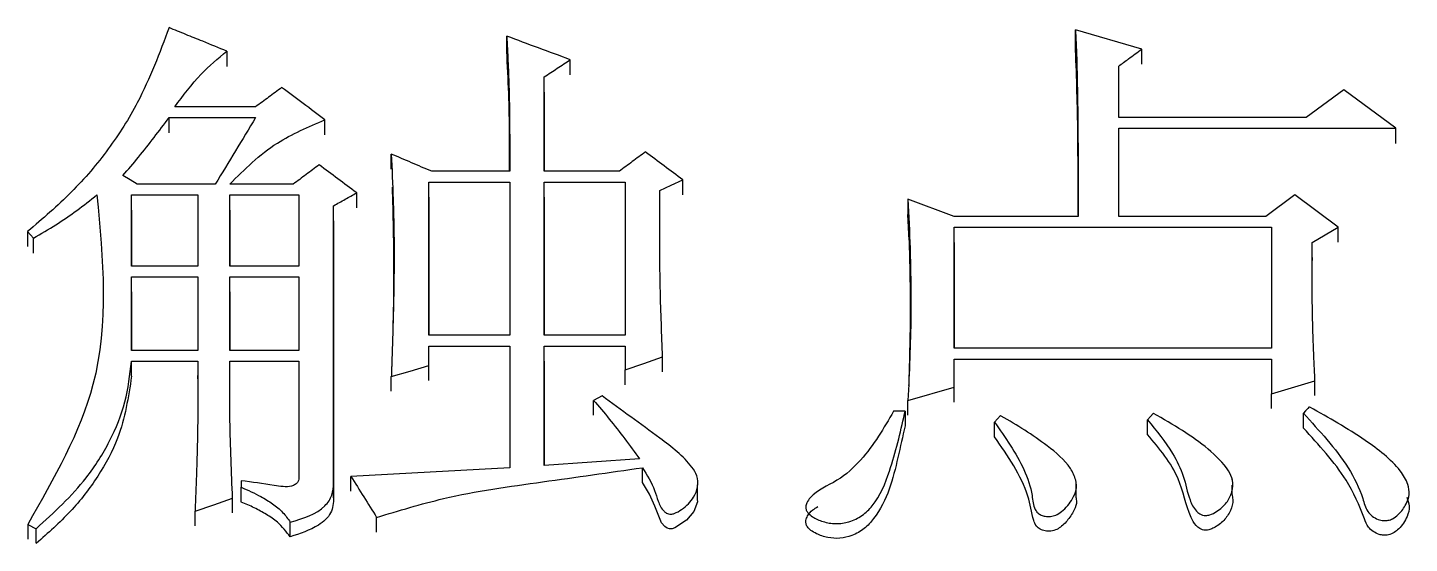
# Model space of a CAD drawing. Header units: millimetres. Extents: x 2687 to 4367, y 1046 to 2234.
# Drawn here: x 3061.13 to 3066.31, y 2017.85 to 2019.78 of the extents above; entities that cross this region are included whole.
import ezdxf

# ---------------------------------------------------------------- set-up
doc = ezdxf.new("R2010")
doc.units = ezdxf.units.MM

msp = doc.modelspace()

# ---------------------------------------------------------------- linework, layer by layer
at = {"color": 7, "linetype": 'Continuous', "lineweight": 25}
for p, q in [((3065.3035, 2019.6999), (3065.0548, 2019.7721)), ((3065.0548, 2019.7147), (3065.0548, 2019.7721)), ((3062.9237, 2019.6907), (3062.9237, 2019.748)), ((3061.8745, 2019.6919), (3061.8745, 2019.6348)), ((3063.1617, 2019.6028), (3063.1617, 2019.6598)), ((3065.3035, 2019.6428), (3065.3035, 2019.6999)), ((3065.217, 2019.4428), (3065.217, 2019.6357)), ((3065.217, 2019.5787), (3065.217, 2019.6357)), ((3063.0644, 2019.2415), (3063.0644, 2019.5956)), ((3063.0644, 2019.5386), (3063.0644, 2019.5956)), ((3063.0644, 2019.5384), (3063.0644, 2019.2415)), ((3066.0608, 2019.5474), (3065.9201, 2019.4428)), ((3066.2555, 2019.4026), (3066.0608, 2019.5474)), ((3061.9826, 2019.483), (3061.6798, 2019.483)), ((3061.6581, 2019.4428), (3061.9826, 2019.4428)), ((3061.6581, 2019.3861), (3061.6581, 2019.4428)), ((3062.2422, 2019.3781), (3062.2422, 2019.4348)), ((3065.9201, 2019.4428), (3065.217, 2019.4428)), ((3065.217, 2019.4026), (3066.2555, 2019.4026)), ((3065.217, 2019.072), (3065.217, 2019.4026)), ((3065.217, 2019.3459), (3065.217, 2019.4026)), ((3066.2555, 2019.3459), (3066.2555, 2019.4026)), ((3062.4911, 2019.2494), (3062.4911, 2019.306)), ((3062.9346, 2019.2415), (3062.6425, 2019.2415)), ((3063.3456, 2019.2415), (3063.0644, 2019.2415)), ((3061.8312, 2019.1931), (3061.5391, 2019.1931)), ((3062.1233, 2019.1931), (3061.8853, 2019.1931)), ((3062.6317, 2019.2011), (3062.9346, 2019.2011)), ((3062.6317, 2018.6266), (3062.6317, 2019.2011)), ((3062.6317, 2019.1447), (3062.6317, 2019.2011)), ((3062.9346, 2019.2011), (3062.9346, 2018.6266)), ((3063.0644, 2019.2011), (3063.3673, 2019.2011)), ((3063.0644, 2018.6266), (3063.0644, 2019.2011)), ((3063.0644, 2019.1447), (3063.0644, 2019.2011)), ((3063.3673, 2019.2011), (3063.3673, 2018.6266)), ((3063.5836, 2019.1527), (3063.5836, 2019.2092)), ((3061.5175, 2019.1527), (3061.7663, 2019.1527)), ((3061.5175, 2018.886), (3061.5175, 2019.1527)), ((3061.5175, 2019.0963), (3061.5175, 2019.1527)), ((3061.7663, 2019.1527), (3061.7663, 2018.886)), ((3061.8853, 2019.1527), (3062.1449, 2019.1527)), ((3061.8853, 2018.886), (3061.8853, 2019.1527)), ((3061.8853, 2019.0963), (3061.8853, 2019.1527)), ((3062.1449, 2019.1527), (3062.1449, 2018.886)), ((3062.3612, 2019.1044), (3062.3612, 2019.1608)), ((3062.6317, 2019.1445), (3062.6317, 2018.6266)), ((3063.0644, 2019.1445), (3063.0644, 2018.6266)), ((3065.8769, 2019.1527), (3065.7687, 2019.072)), ((3066.0391, 2019.0316), (3065.8769, 2019.1527)), ((3061.5175, 2019.0961), (3061.5175, 2018.886)), ((3061.8853, 2019.0961), (3061.8853, 2018.886)), ((3062.2747, 2018.0731), (3062.2747, 2019.1124)), ((3062.2747, 2019.056), (3062.2747, 2019.1124)), ((3064.6004, 2019.072), (3064.4274, 2019.1366)), ((3064.4274, 2019.1366), (3064.4274, 2019.08)), ((3062.2747, 2019.0558), (3062.2747, 2018.0179)), ((3064.4313, 2018.9836), (3064.4274, 2019.08)), ((3065.0656, 2019.072), (3064.6004, 2019.072)), ((3065.7687, 2019.072), (3065.217, 2019.072)), ((3061.1281, 2019.0154), (3061.1497, 2018.9912)), ((3061.1497, 2018.935), (3061.1497, 2018.9912)), ((3064.6004, 2018.5779), (3064.6004, 2019.0316)), ((3064.6004, 2018.9753), (3064.6004, 2019.0316)), ((3065.7903, 2019.0316), (3065.7903, 2018.5779)), ((3065.9418, 2018.975), (3066.0391, 2019.0316)), ((3066.0391, 2018.9753), (3066.0391, 2019.0316)), ((3064.6004, 2018.9751), (3064.6004, 2018.5779)), ((3061.7663, 2018.886), (3061.5175, 2018.886)), ((3062.1449, 2018.886), (3061.8853, 2018.886)), ((3065.9418, 2018.9186), (3065.9418, 2018.907)), ((3061.5175, 2018.8455), (3061.7663, 2018.8455)), ((3061.5175, 2018.5698), (3061.5175, 2018.8455)), ((3061.5175, 2018.7895), (3061.5175, 2018.8455)), ((3061.7663, 2018.8455), (3061.7663, 2018.5698)), ((3061.8853, 2018.8455), (3062.1449, 2018.8455)), ((3061.8853, 2018.5698), (3061.8853, 2018.8455)), ((3061.8853, 2018.7895), (3061.8853, 2018.8455)), ((3062.1449, 2018.8455), (3062.1449, 2018.5698)), ((3061.5175, 2018.7893), (3061.5175, 2018.5698)), ((3061.8853, 2018.7893), (3061.8853, 2018.5698)), ((3062.9346, 2018.6266), (3062.6317, 2018.6266)), ((3063.3673, 2018.6266), (3063.0644, 2018.6266)), ((3061.7663, 2018.5698), (3061.5175, 2018.5698)), ((3062.1449, 2018.5698), (3061.8853, 2018.5698)), ((3062.6317, 2018.586), (3062.9346, 2018.586)), ((3062.6317, 2018.5129), (3062.6317, 2018.586)), ((3062.6317, 2018.5303), (3062.6317, 2018.586)), ((3062.9346, 2018.586), (3062.9346, 2018.1302)), ((3063.0644, 2018.586), (3063.3673, 2018.586)), ((3063.0644, 2018.1384), (3063.0644, 2018.586)), ((3063.0644, 2018.5303), (3063.0644, 2018.586)), ((3063.3673, 2018.586), (3063.3673, 2018.4967)), ((3061.5175, 2018.5292), (3061.7663, 2018.5292)), ((3061.5175, 2018.4735), (3061.5175, 2018.5292)), ((3061.8853, 2018.5292), (3062.1449, 2018.5292)), ((3062.1449, 2018.5292), (3062.1449, 2018.0976)), ((3063.0644, 2018.5302), (3063.0644, 2018.1384)), ((3063.5079, 2018.4898), (3063.5079, 2018.5454)), ((3064.6004, 2018.4316), (3064.6004, 2018.5373)), ((3064.6004, 2018.4817), (3064.6004, 2018.5373)), ((3065.7903, 2018.5373), (3065.7903, 2018.4072)), ((3062.4911, 2018.4167), (3062.4911, 2018.4723)), ((3062.6317, 2018.4573), (3062.6317, 2018.5129)), ((3063.3673, 2018.4411), (3063.3673, 2018.4967)), ((3064.4274, 2018.3828), (3064.6004, 2018.4316)), ((3064.6004, 2018.3761), (3064.6004, 2018.4316)), ((3065.7903, 2018.4072), (3065.9526, 2018.456)), ((3065.9526, 2018.4005), (3065.9526, 2018.456)), ((3063.2807, 2018.3991), (3063.2483, 2018.3828)), ((3063.2483, 2018.3274), (3063.2483, 2018.3828)), ((3064.4274, 2018.3274), (3064.4274, 2018.3828)), ((3065.7903, 2018.3517), (3065.7903, 2018.4072)), ((3064.4165, 2018.3421), (3064.3733, 2018.3421)), ((3064.4165, 2018.3421), (3064.4165, 2018.2867)), ((3065.3252, 2018.2541), (3065.3252, 2018.3096)), ((3065.9094, 2018.2785), (3065.9094, 2018.3341)), ((3064.7519, 2018.2459), (3064.7519, 2018.3014)), ((3063.4322, 2018.075), (3063.4322, 2018.1303)), ((3061.9286, 2018.0813), (3061.9286, 2018.0568)), ((3061.9286, 2018.0017), (3061.9286, 2018.0568)), ((3062.2747, 2018.0179), (3062.2747, 2018.0731)), ((3062.3396, 2018.0425), (3062.3396, 2018.0976)), ((3063.639, 2018.0107), (3063.639, 2018.0662)), ((3065.0573, 2018.0198), (3065.0573, 2018.0752)), ((3065.6423, 2018.0853), (3065.6423, 2018.0875)), ((3065.6423, 2018.0321), (3065.6423, 2018.0652)), ((3066.2976, 2018.0725), (3066.2976, 2018.0757)), ((3061.8961, 2017.9609), (3061.8961, 2018.0159)), ((3061.7555, 2017.912), (3061.7555, 2017.9669)), ((3061.1283, 2017.9178), (3061.1605, 2017.9015)), ((3061.1283, 2017.9178), (3061.1283, 2017.8629)), ((3061.1605, 2017.8467), (3061.1605, 2017.9015)), ((3062.1124, 2017.8711), (3062.1124, 2017.9261)), ((3062.4361, 2017.8888), (3062.4361, 2017.9438))]:
    msp.add_line(p, q, dxfattribs=at)
at = {"color": 7, "linetype": 'Continuous', "lineweight": 25, "flags": 128}
for points in [[(3061.5391, 2019.1931), (3061.5121, 2019.2092), (3061.485, 2019.2253)], [(3063.4971, 2019.1689), (3063.5403, 2019.189), (3063.5836, 2019.2092)], [(3061.1281, 2019.0154), (3061.1281, 2018.9945), (3061.1281, 2018.9768), (3061.1281, 2018.959)], [(3064.6004, 2019.0316), (3065.1954, 2019.0316), (3065.7903, 2019.0316)], [(3065.7903, 2018.5779), (3065.1954, 2018.5779), (3064.6004, 2018.5779)], [(3063.3673, 2018.4967), (3063.4376, 2018.5211), (3063.5079, 2018.5454)], [(3064.6004, 2018.5373), (3065.1954, 2018.5373), (3065.7903, 2018.5373)], [(3062.4911, 2018.4723), (3062.5614, 2018.4926), (3062.6317, 2018.5129)], [(3064.7735, 2018.3258), (3064.7627, 2018.3136), (3064.7519, 2018.3014)], [(3065.3468, 2018.334), (3065.336, 2018.3218), (3065.3252, 2018.3096)], [(3065.931, 2018.3584), (3065.9255, 2018.3522), (3065.9174, 2018.3431), (3065.9094, 2018.3341)], [(3063.4214, 2018.1629), (3063.2429, 2018.1506), (3063.0644, 2018.1384)], [(3062.9346, 2018.1302), (3062.6371, 2018.1139), (3062.3396, 2018.0976)], [(3063.6379, 2018.0106), (3063.638, 2018.0026), (3063.6252, 2017.9665), (3063.5971, 2017.9333), (3063.5541, 2017.9047), (3063.5431, 2017.9015), (3063.5338, 2017.9011), (3063.5249, 2017.9035), (3063.5157, 2017.9094), (3063.5037, 2017.9237), (3063.4789, 2017.9859), (3063.459, 2018.0313), (3063.4322, 2018.075), (3063.4322, 2018.075)], [(3061.7555, 2017.9669), (3061.8258, 2017.9914), (3061.8961, 2018.0159)]]:
    msp.add_lwpolyline(points, dxfattribs=at)
at = {"color": 7, "linetype": 'Continuous', "lineweight": 25}
for points, knots in [([(3061.6581, 2019.7801), (3061.6226, 2019.6851), (3061.5637, 2019.5278), (3061.4343, 2019.3224), (3061.2958, 2019.1599), (3061.1842, 2019.0638), (3061.1281, 2019.0154)], [0, 0, 0, 0, 0.335049, 0.554128, 0.775717, 1, 1, 1, 1]), ([(3061.8745, 2019.6919), (3061.8443, 2019.7042), (3061.7932, 2019.725), (3061.7211, 2019.7544), (3061.6791, 2019.7715), (3061.6581, 2019.7801)], [0, 0, 0, 0, 0.4179448, 0.7089724, 1, 1, 1, 1]), ([(3065.0548, 2019.7721), (3065.055, 2019.767), (3065.0556, 2019.7568), (3065.0563, 2019.7441), (3065.0569, 2019.7314), (3065.0574, 2019.7212), (3065.058, 2019.7085), (3065.0585, 2019.6983), (3065.0589, 2019.6882), (3065.0593, 2019.678), (3065.0596, 2019.6678), (3065.06, 2019.65), (3065.0612, 2019.5965), (3065.0628, 2019.5251), (3065.0639, 2019.4434), (3065.0642, 2019.3923), (3065.0645, 2019.3565), (3065.0646, 2019.3386), (3065.0647, 2019.3284), (3065.0648, 2019.3182), (3065.0648, 2019.3079), (3065.0649, 2019.2951), (3065.065, 2019.2849), (3065.065, 2019.2721), (3065.0651, 2019.2619), (3065.0651, 2019.2516), (3065.0651, 2019.2414), (3065.0652, 2019.2312), (3065.0652, 2019.2184), (3065.0653, 2019.2081), (3065.0653, 2019.1953), (3065.0653, 2019.1851), (3065.0654, 2019.1748), (3065.0654, 2019.1646), (3065.0654, 2019.1544), (3065.0654, 2019.1441), (3065.0654, 2019.1364), (3065.0655, 2019.13), (3065.0655, 2019.1236), (3065.0655, 2019.1185), (3065.0655, 2019.1121), (3065.0655, 2019.107), (3065.0655, 2019.1005), (3065.0655, 2019.0954), (3065.0655, 2019.0903), (3065.0656, 2019.0829), (3065.0656, 2019.0768), (3065.0656, 2019.072)], [0, 0, 0, 0, 0.021887, 0.043773, 0.054717, 0.076603, 0.087547, 0.109433, 0.120377, 0.13132, 0.153207, 0.16415, 0.207923, 0.383017, 0.470564, 0.558111, 0.601884, 0.623771, 0.634714, 0.645657, 0.667544, 0.678487, 0.700374, 0.711317, 0.733204, 0.744147, 0.755091, 0.776977, 0.787921, 0.809807, 0.820751, 0.842637, 0.853581, 0.864524, 0.886411, 0.897354, 0.908297, 0.919241, 0.924712, 0.935656, 0.941127, 0.952071, 0.957542, 0.968486, 0.973957, 0.979429, 1, 1, 1, 1]), ([(3063.1617, 2019.6598), (3063.1221, 2019.6745), (3063.0427, 2019.7039), (3062.9634, 2019.7333), (3062.9237, 2019.748)], [0, 0, 0, 0, 0.499999, 1, 1, 1, 1]), ([(3062.9237, 2019.748), (3062.9253, 2019.7163), (3062.9273, 2019.6766), (3062.9292, 2019.6328), (3062.9298, 2019.6189), (3062.9302, 2019.6089), (3062.9307, 2019.595), (3062.9313, 2019.5791), (3062.9318, 2019.5632), (3062.9322, 2019.5473), (3062.9326, 2019.5313), (3062.933, 2019.5154), (3062.9333, 2019.4995), (3062.9336, 2019.4835), (3062.9338, 2019.4676), (3062.934, 2019.4556), (3062.9341, 2019.4437), (3062.9342, 2019.4317), (3062.9343, 2019.4197), (3062.9344, 2019.4098), (3062.9345, 2019.4018), (3062.9345, 2019.3958), (3062.9345, 2019.3878), (3062.9346, 2019.3798), (3062.9346, 2019.3719), (3062.9346, 2019.3639), (3062.9346, 2019.3559), (3062.9346, 2019.3479), (3062.9347, 2019.3399), (3062.9347, 2019.3319), (3062.9347, 2019.324), (3062.9347, 2019.316), (3062.9347, 2019.308), (3062.9347, 2019.3), (3062.9346, 2019.292), (3062.9346, 2019.284), (3062.9346, 2019.276), (3062.9346, 2019.268), (3062.9346, 2019.2601), (3062.9346, 2019.2505), (3062.9346, 2019.245), (3062.9346, 2019.2415)], [0, 0, 0, 0, 0.188751, 0.235938, 0.259532, 0.271329, 0.294923, 0.342111, 0.365705, 0.389298, 0.436486, 0.46008, 0.483674, 0.530861, 0.554455, 0.578049, 0.601643, 0.625237, 0.648831, 0.672424, 0.684221, 0.696018, 0.707815, 0.731409, 0.743206, 0.755003, 0.778597, 0.790394, 0.80219, 0.825784, 0.837581, 0.849378, 0.872972, 0.884769, 0.896566, 0.92016, 0.931957, 0.943753, 0.967347, 0.979144, 1, 1, 1, 1]), ([(3065.0654, 2019.0776), (3065.0653, 2019.1389), (3065.0651, 2019.2096), (3065.0644, 2019.3181), (3065.0638, 2019.4695), (3065.0586, 2019.611), (3065.0548, 2019.7147)], [0, 0, 0, 0, 0.287541, 0.332064, 0.510157, 1, 1, 1, 1]), ([(3061.6798, 2019.483), (3061.7108, 2019.5252), (3061.7664, 2019.6008), (3061.8413, 2019.664), (3061.8745, 2019.6919)], [0, 0, 0, 0, 0.557716, 1, 1, 1, 1]), ([(3062.9345, 2019.2415), (3062.9345, 2019.2864), (3062.9347, 2019.384), (3062.9317, 2019.5337), (3062.9264, 2019.6383), (3062.9237, 2019.6907)], [0, 0, 0, 0, 0.2996179, 0.6497397, 1, 1, 1, 1]), ([(3063.0644, 2019.5956), (3063.0806, 2019.6063), (3063.113, 2019.6277), (3063.1455, 2019.6491), (3063.1617, 2019.6598)], [0, 0, 0, 0, 0.500001, 1, 1, 1, 1]), ([(3065.217, 2019.6357), (3065.2294, 2019.6449), (3065.25, 2019.6602), (3065.2788, 2019.6816), (3065.2953, 2019.6938), (3065.3035, 2019.6999)], [0, 0, 0, 0, 0.428366, 0.714182, 1, 1, 1, 1]), ([(3062.08, 2019.5554), (3062.0638, 2019.5433), (3062.0313, 2019.5192), (3061.9989, 2019.4951), (3061.9826, 2019.483)], [0, 0, 0, 0, 0.499999, 1, 1, 1, 1]), ([(3062.2422, 2019.4348), (3062.2152, 2019.4549), (3062.1611, 2019.4951), (3062.107, 2019.5353), (3062.08, 2019.5554)], [0, 0, 0, 0, 0.499999, 1, 1, 1, 1]), ([(3061.485, 2019.2253), (3061.5048, 2019.2484), (3061.545, 2019.2954), (3061.6023, 2019.3682), (3061.6395, 2019.4179), (3061.6581, 2019.4428)], [0, 0, 0, 0, 0.325438, 0.662606, 1, 1, 1, 1]), ([(3061.9826, 2019.4428), (3061.9574, 2019.4012), (3061.9069, 2019.3181), (3061.8564, 2019.2347), (3061.8312, 2019.1931)], [0, 0, 0, 0, 0.5, 1, 1, 1, 1]), ([(3061.8853, 2019.1931), (3061.9408, 2019.2487), (3062.0408, 2019.3488), (3062.1802, 2019.4083), (3062.2422, 2019.4348)], [0, 0, 0, 0, 0.5548825, 1, 1, 1, 1]), ([(3062.4911, 2019.306), (3062.4935, 2019.2494), (3062.4961, 2019.1894), (3062.4982, 2019.1274), (3062.4984, 2019.1204), (3062.4985, 2019.1151), (3062.4988, 2019.108), (3062.499, 2019.1009), (3062.4992, 2019.0938), (3062.4993, 2019.0885), (3062.4995, 2019.0814), (3062.4997, 2019.0743), (3062.4998, 2019.0673), (3062.4999, 2019.0619), (3062.5001, 2019.0566), (3062.5002, 2019.0495), (3062.5003, 2019.0425), (3062.5005, 2019.0354), (3062.5006, 2019.0301), (3062.5007, 2019.023), (3062.5008, 2019.0159), (3062.5009, 2019.0088), (3062.501, 2019.0035), (3062.5011, 2018.9928), (3062.5015, 2018.9556), (3062.5015, 2018.9184), (3062.5013, 2018.8864), (3062.5013, 2018.8811), (3062.5013, 2018.874), (3062.5012, 2018.8669), (3062.5011, 2018.8598), (3062.5011, 2018.8545), (3062.501, 2018.8474), (3062.5009, 2018.8403), (3062.5009, 2018.8332), (3062.5008, 2018.8278), (3062.5007, 2018.8225), (3062.5006, 2018.8154), (3062.5005, 2018.8083), (3062.5004, 2018.8012), (3062.5003, 2018.7959), (3062.5002, 2018.7888), (3062.5, 2018.7817), (3062.4999, 2018.7746), (3062.4998, 2018.7692), (3062.4997, 2018.7639), (3062.4995, 2018.7568), (3062.4994, 2018.7497), (3062.4992, 2018.7426), (3062.4991, 2018.7372), (3062.4989, 2018.7301), (3062.4988, 2018.723), (3062.4986, 2018.7159), (3062.4985, 2018.7106), (3062.4983, 2018.7035), (3062.4981, 2018.6964), (3062.4979, 2018.6892), (3062.4978, 2018.6839), (3062.4976, 2018.6786), (3062.4974, 2018.6715), (3062.4972, 2018.6643), (3062.497, 2018.6572), (3062.4969, 2018.6519), (3062.4967, 2018.6448), (3062.4965, 2018.6377), (3062.4963, 2018.6306), (3062.4961, 2018.6252), (3062.4959, 2018.6199), (3062.4957, 2018.6128), (3062.4955, 2018.6056), (3062.4953, 2018.5985), (3062.4951, 2018.5932), (3062.4949, 2018.5861), (3062.4946, 2018.5789), (3062.4944, 2018.5718), (3062.4942, 2018.5665), (3062.4941, 2018.5611), (3062.4938, 2018.554), (3062.4936, 2018.5469), (3062.4934, 2018.5398), (3062.4932, 2018.5344), (3062.4929, 2018.5273), (3062.4927, 2018.5202), (3062.4925, 2018.5131), (3062.4923, 2018.5077), (3062.4921, 2018.5024), (3062.4919, 2018.4953), (3062.4916, 2018.4881), (3062.4913, 2018.4799), (3062.4912, 2018.4752), (3062.4911, 2018.4723)], [0, 0, 0, 0, 0.204304, 0.217073, 0.223457, 0.229841, 0.236226, 0.248995, 0.255379, 0.261764, 0.268148, 0.280917, 0.287302, 0.293686, 0.300071, 0.306455, 0.319224, 0.325609, 0.331993, 0.338378, 0.351147, 0.357531, 0.363915, 0.3703, 0.395838, 0.497991, 0.504375, 0.51076, 0.517144, 0.529913, 0.536298, 0.542682, 0.549067, 0.561836, 0.56822, 0.574605, 0.580989, 0.587374, 0.600143, 0.606527, 0.612912, 0.619296, 0.632065, 0.638449, 0.644834, 0.651218, 0.657603, 0.670372, 0.676756, 0.683141, 0.689525, 0.702294, 0.708679, 0.715063, 0.721448, 0.734217, 0.740601, 0.746986, 0.75337, 0.759755, 0.772523, 0.778908, 0.785292, 0.791677, 0.804446, 0.81083, 0.817215, 0.823599, 0.829984, 0.842753, 0.849137, 0.855522, 0.861906, 0.874675, 0.88106, 0.887444, 0.893828, 0.900213, 0.912982, 0.919366, 0.925751, 0.932135, 0.944904, 0.951289, 0.957673, 0.964058, 0.970442, 0.983211, 0.989596, 1, 1, 1, 1]), ([(3063.443, 2019.314), (3063.4267, 2019.3019), (3063.3943, 2019.2778), (3063.3618, 2019.2536), (3063.3456, 2019.2415)], [0, 0, 0, 0, 0.5, 1, 1, 1, 1]), ([(3063.5836, 2019.2092), (3063.5602, 2019.2267), (3063.5133, 2019.2616), (3063.4664, 2019.2966), (3063.443, 2019.314)], [0, 0, 0, 0, 0.4999991, 1, 1, 1, 1]), ([(3062.2206, 2019.2657), (3062.2044, 2019.2536), (3062.1719, 2019.2294), (3062.1395, 2019.2052), (3062.1233, 2019.1931)], [0, 0, 0, 0, 0.499999, 1, 1, 1, 1]), ([(3062.3612, 2019.1608), (3062.3378, 2019.1783), (3062.2909, 2019.2133), (3062.2441, 2019.2482), (3062.2206, 2019.2657)], [0, 0, 0, 0, 0.499999, 1, 1, 1, 1]), ([(3061.3877, 2019.1527), (3061.4104, 2018.9118), (3061.4509, 2018.4814), (3061.2269, 2018.0901), (3061.1283, 2017.9178)], [0, 0, 0, 0, 0.559704, 1, 1, 1, 1]), ([(3061.1497, 2018.9912), (3061.1781, 2019.0074), (3061.2345, 2019.0397), (3061.3135, 2019.0943), (3061.3629, 2019.1332), (3061.3877, 2019.1528)], [0, 0, 0, 0, 0.33532, 0.667027, 1, 1, 1, 1]), ([(3062.2747, 2019.1124), (3062.2891, 2019.1204), (3062.318, 2019.1366), (3062.3468, 2019.1527), (3062.3612, 2019.1608)], [0, 0, 0, 0, 0.499999, 1, 1, 1, 1]), ([(3062.4939, 2019.1824), (3062.494, 2019.1804), (3062.4941, 2019.1756), (3062.4965, 2019.1072), (3062.5004, 2018.9445), (3062.4994, 2018.7551), (3062.4972, 2018.6688), (3062.4961, 2018.6261)], [0, 0, 0, 0, 0.027194, 0.065937, 0.481469, 0.743424, 1, 1, 1, 1]), ([(3063.5079, 2018.5454), (3063.5045, 2018.6292), (3063.5009, 2018.7181), (3063.4989, 2018.8121), (3063.4986, 2018.8278), (3063.4982, 2018.8487), (3063.4979, 2018.8696), (3063.4976, 2018.8905), (3063.4975, 2018.9061), (3063.4973, 2018.927), (3063.4971, 2018.9479), (3063.497, 2018.9687), (3063.497, 2018.9818), (3063.4969, 2018.9922), (3063.4969, 2019), (3063.4969, 2019.0078), (3063.4969, 2019.0183), (3063.4969, 2019.0287), (3063.4968, 2019.0391), (3063.4968, 2019.0469), (3063.4968, 2019.0574), (3063.4969, 2019.0678), (3063.4969, 2019.0782), (3063.4969, 2019.086), (3063.4969, 2019.0964), (3063.4969, 2019.1068), (3063.4969, 2019.1173), (3063.497, 2019.1251), (3063.497, 2019.1316), (3063.497, 2019.1381), (3063.497, 2019.1433), (3063.497, 2019.1485), (3063.497, 2019.1524), (3063.497, 2019.1563), (3063.497, 2019.1618), (3063.4971, 2019.166), (3063.4971, 2019.1689)], [0, 0, 0, 0, 0.401959, 0.427081, 0.452203, 0.477325, 0.527569, 0.552691, 0.577813, 0.602935, 0.653179, 0.678301, 0.703423, 0.715984, 0.728545, 0.741106, 0.753667, 0.778789, 0.791351, 0.803912, 0.816473, 0.841595, 0.854156, 0.866717, 0.879278, 0.9044, 0.916961, 0.929522, 0.942083, 0.948363, 0.960924, 0.967205, 0.973485, 0.979766, 0.986046, 1, 1, 1, 1]), ([(3064.4274, 2019.1366), (3064.4302, 2019.0753), (3064.4333, 2019.0064), (3064.436, 2018.922), (3064.438, 2018.8376), (3064.4397, 2018.6555), (3064.4321, 2018.4883), (3064.4274, 2018.3828)], [0, 0, 0, 0, 0.2447343, 0.2753248, 0.336506, 0.5812465, 1, 1, 1, 1]), ([(3064.4313, 2018.9874), (3064.4337, 2018.8971), (3064.4374, 2018.7618), (3064.4338, 2018.5787), (3064.4316, 2018.4933), (3064.4304, 2018.4569), (3064.43, 2018.4439), (3064.4299, 2018.4399), (3064.4298, 2018.438), (3064.4298, 2018.4379), (3064.4298, 2018.4379)], [0, 0, 0, 0, 0.5236705, 0.7849607, 0.9023825, 0.9678763, 0.9815328, 0.9879517, 0.99428, 1, 1, 1, 1]), ([(3065.9526, 2018.456), (3065.9519, 2018.4703), (3065.9509, 2018.4916), (3065.9499, 2018.5147), (3065.9493, 2018.5271), (3065.949, 2018.5343), (3065.9486, 2018.5431), (3065.9483, 2018.5502), (3065.9479, 2018.5591), (3065.9476, 2018.5662), (3065.9473, 2018.5751), (3065.947, 2018.5822), (3065.9466, 2018.5911), (3065.9464, 2018.5982), (3065.9461, 2018.6071), (3065.9457, 2018.616), (3065.9454, 2018.6248), (3065.9452, 2018.6337), (3065.9449, 2018.6426), (3065.9446, 2018.6533), (3065.9443, 2018.6639), (3065.9441, 2018.6728), (3065.9439, 2018.6817), (3065.9436, 2018.6941), (3065.9433, 2018.7083), (3065.9431, 2018.7207), (3065.9429, 2018.7296), (3065.9428, 2018.7367), (3065.9427, 2018.7456), (3065.9426, 2018.7526), (3065.9425, 2018.7615), (3065.9424, 2018.7686), (3065.9423, 2018.7775), (3065.9422, 2018.7863), (3065.9422, 2018.7952), (3065.9421, 2018.8041), (3065.942, 2018.8112), (3065.942, 2018.82), (3065.9419, 2018.8271), (3065.9419, 2018.836), (3065.9419, 2018.8431), (3065.9418, 2018.8519), (3065.9418, 2018.859), (3065.9418, 2018.8679), (3065.9418, 2018.875), (3065.9418, 2018.8838), (3065.9418, 2018.8909), (3065.9417, 2018.8998), (3065.9417, 2018.9069), (3065.9417, 2018.9157), (3065.9417, 2018.9228), (3065.9417, 2018.9317), (3065.9417, 2018.9387), (3065.9418, 2018.9476), (3065.9418, 2018.9547), (3065.9418, 2018.9644), (3065.9418, 2018.9706), (3065.9418, 2018.975)], [0, 0, 0, 0, 0.082056, 0.123084, 0.133341, 0.153855, 0.164112, 0.184626, 0.194883, 0.215397, 0.225654, 0.246168, 0.256425, 0.276939, 0.287196, 0.30771, 0.328224, 0.338481, 0.358995, 0.379509, 0.400023, 0.420537, 0.430794, 0.451308, 0.492336, 0.51285, 0.523107, 0.543621, 0.553878, 0.574392, 0.584649, 0.605163, 0.61542, 0.635934, 0.656448, 0.666705, 0.687219, 0.697476, 0.71799, 0.728247, 0.748761, 0.759018, 0.779532, 0.789789, 0.810303, 0.82056, 0.841074, 0.851331, 0.871845, 0.882102, 0.902616, 0.912873, 0.933387, 0.943644, 0.964158, 0.974415, 1, 1, 1, 1]), ([(3061.1605, 2017.9015), (3061.227, 2017.9626), (3061.3359, 2018.0626), (3061.4392, 2018.2285), (3061.4993, 2018.376), (3061.5114, 2018.4783), (3061.5175, 2018.5292)], [0, 0, 0, 0, 0.345958, 0.566155, 0.783835, 1, 1, 1, 1]), ([(3061.7663, 2018.5292), (3061.7663, 2018.5274), (3061.7663, 2018.5238), (3061.7663, 2018.5185), (3061.7663, 2018.5131), (3061.7663, 2018.5086), (3061.7663, 2018.5023), (3061.7663, 2018.4961), (3061.7663, 2018.4871), (3061.7663, 2018.48), (3061.7663, 2018.471), (3061.7663, 2018.4621), (3061.7663, 2018.4531), (3061.7663, 2018.4441), (3061.7662, 2018.4352), (3061.7662, 2018.4262), (3061.7662, 2018.4173), (3061.7662, 2018.4101), (3061.7662, 2018.4011), (3061.7661, 2018.3922), (3061.7661, 2018.3832), (3061.766, 2018.3743), (3061.766, 2018.3653), (3061.7659, 2018.3563), (3061.7658, 2018.3474), (3061.7658, 2018.3384), (3061.7657, 2018.3294), (3061.7656, 2018.3205), (3061.7655, 2018.3133), (3061.7654, 2018.3043), (3061.7653, 2018.2954), (3061.7652, 2018.2864), (3061.7651, 2018.2774), (3061.7649, 2018.2684), (3061.7648, 2018.2595), (3061.7646, 2018.2505), (3061.7645, 2018.2433), (3061.7643, 2018.2343), (3061.7641, 2018.2254), (3061.7639, 2018.2164), (3061.7637, 2018.2074), (3061.7635, 2018.1984), (3061.7632, 2018.1895), (3061.763, 2018.1805), (3061.7627, 2018.1715), (3061.7625, 2018.1625), (3061.7622, 2018.1535), (3061.762, 2018.1464), (3061.7617, 2018.1374), (3061.7614, 2018.1284), (3061.7611, 2018.1194), (3061.7608, 2018.1104), (3061.7605, 2018.1014), (3061.7602, 2018.0925), (3061.7599, 2018.0835), (3061.7596, 2018.0763), (3061.7593, 2018.0673), (3061.759, 2018.0583), (3061.7586, 2018.0475), (3061.7583, 2018.0385), (3061.7579, 2018.0295), (3061.7576, 2018.0223), (3061.7573, 2018.0134), (3061.7569, 2018.0044), (3061.7566, 2017.9954), (3061.7562, 2017.9864), (3061.7559, 2017.9776), (3061.7556, 2017.9705), (3061.7555, 2017.9669)], [0, 0, 0, 0, 0.009575, 0.019151, 0.028726, 0.038301, 0.043088, 0.062238, 0.071814, 0.090964, 0.100539, 0.119689, 0.138839, 0.148414, 0.167565, 0.186715, 0.19629, 0.21544, 0.225015, 0.244165, 0.263315, 0.272891, 0.292041, 0.311191, 0.320766, 0.339916, 0.359066, 0.368641, 0.387792, 0.397367, 0.416517, 0.435667, 0.445242, 0.464392, 0.483543, 0.493118, 0.512268, 0.521843, 0.540993, 0.560143, 0.569718, 0.588869, 0.608019, 0.617594, 0.636744, 0.655894, 0.665469, 0.68462, 0.694195, 0.713345, 0.732495, 0.74207, 0.76122, 0.780371, 0.789946, 0.809096, 0.818671, 0.837821, 0.856971, 0.876121, 0.885697, 0.904847, 0.914422, 0.933572, 0.952722, 0.962297, 0.981149, 1, 1, 1, 1]), ([(3061.8961, 2018.0159), (3061.892, 2018.1129), (3061.8877, 2018.2145), (3061.8863, 2018.3183), (3061.8862, 2018.3276), (3061.8861, 2018.3345), (3061.886, 2018.3415), (3061.886, 2018.3484), (3061.8859, 2018.3577), (3061.8858, 2018.367), (3061.8857, 2018.3763), (3061.8857, 2018.3832), (3061.8857, 2018.3902), (3061.8856, 2018.3971), (3061.8856, 2018.4041), (3061.8855, 2018.4134), (3061.8855, 2018.4226), (3061.8855, 2018.4319), (3061.8854, 2018.4389), (3061.8854, 2018.4458), (3061.8854, 2018.4528), (3061.8854, 2018.4597), (3061.8854, 2018.469), (3061.8853, 2018.4782), (3061.8853, 2018.4875), (3061.8853, 2018.4945), (3061.8853, 2018.5014), (3061.8853, 2018.5083), (3061.8853, 2018.5176), (3061.8853, 2018.5246), (3061.8853, 2018.5292)], [0, 0, 0, 0, 0.565918, 0.593048, 0.606612, 0.620177, 0.633741, 0.647306, 0.66087, 0.688, 0.701564, 0.715129, 0.728693, 0.742258, 0.755822, 0.769387, 0.796516, 0.810081, 0.823645, 0.83721, 0.850774, 0.864339, 0.877904, 0.905033, 0.918597, 0.932162, 0.945726, 0.959291, 0.972856, 1, 1, 1, 1]), ([(3061.5175, 2018.4734), (3061.5055, 2018.3947), (3061.4858, 2018.2644), (3061.3943, 2018.096), (3061.2919, 2017.9626), (3061.2045, 2017.8854), (3061.1605, 2017.8465)], [0, 0, 0, 0, 0.334037, 0.553007, 0.774908, 1, 1, 1, 1]), ([(3061.7663, 2018.4631), (3061.7663, 2018.4646), (3061.7663, 2018.4687), (3061.7663, 2018.4727), (3061.7663, 2018.4754)], [0, 0, 0, 0, 0.353663, 1, 1, 1, 1]), ([(3063.2483, 2018.3828), (3063.2684, 2018.3596), (3063.3093, 2018.3124), (3063.3664, 2018.2387), (3063.403, 2018.1882), (3063.4214, 2018.1629)], [0, 0, 0, 0, 0.32693, 0.663295, 1, 1, 1, 1]), ([(3063.4322, 2018.1303), (3063.4494, 2018.1023), (3063.4744, 2018.0618), (3063.4901, 2018.0044), (3063.5037, 2017.9743), (3063.5207, 2017.9602), (3063.5299, 2017.9563), (3063.5405, 2017.9556), (3063.5582, 2017.9602), (3063.5898, 2017.9797), (3063.6246, 2018.0126), (3063.6406, 2018.0585), (3063.6397, 2018.0989), (3063.597, 2018.1662), (3063.4694, 2018.2621), (3063.3529, 2018.3467), (3063.2807, 2018.3991)], [0, 0, 0, 0, 0.1163694, 0.168042, 0.220216, 0.2320255, 0.2417044, 0.2514329, 0.2643518, 0.2983395, 0.3719931, 0.4226498, 0.4733244, 0.5179752, 0.7012967, 1, 1, 1, 1]), ([(3064.3734, 2018.3421), (3064.3366, 2018.2787), (3064.2812, 2018.1835), (3064.1673, 2018.0777), (3064.0781, 2018.0429), (3064.0481, 2018.0011), (3064.0436, 2017.9846), (3064.0454, 2017.9714), (3064.0536, 2017.958), (3064.074, 2017.9416), (3064.1094, 2017.9264), (3064.157, 2017.9177), (3064.2092, 2017.9255), (3064.2572, 2017.9493), (3064.3194, 2018.0102), (3064.3696, 2018.1435), (3064.4, 2018.2635), (3064.4158, 2018.3388), (3064.4165, 2018.3421)], [0, 0, 0, 0, 0.1930812, 0.2901568, 0.3867544, 0.4079782, 0.4214469, 0.4325975, 0.4437544, 0.4622043, 0.496546, 0.5338287, 0.5720704, 0.6152668, 0.6592885, 0.7890274, 0.9907551, 1, 1, 1, 1]), ([(3064.7519, 2018.3014), (3064.7717, 2018.2727), (3064.8312, 2018.186), (3064.8915, 2018.0764), (3064.8959, 2017.9846), (3064.9126, 2017.9606), (3064.9262, 2017.9522), (3064.9428, 2017.9474), (3064.9618, 2017.9467), (3064.9836, 2017.9521), (3065.0151, 2017.973), (3065.0414, 2018.0062), (3065.0604, 2018.0473), (3065.0574, 2018.0875), (3065.0283, 2018.1487), (3064.93, 2018.231), (3064.8358, 2018.2904), (3064.7747, 2018.3252), (3064.7735, 2018.3258)], [0, 0, 0, 0, 0.107766, 0.324959, 0.382514, 0.397632, 0.412828, 0.427374, 0.444539, 0.463227, 0.487605, 0.551575, 0.589695, 0.627994, 0.678884, 0.799951, 0.99622, 1, 1, 1, 1]), ([(3065.3252, 2018.3096), (3065.3587, 2018.2686), (3065.4129, 2018.2025), (3065.4635, 2018.099), (3065.4763, 2018.0234), (3065.4991, 2017.9748), (3065.5189, 2017.9574), (3065.5312, 2017.9516), (3065.5447, 2017.9503), (3065.5633, 2017.9543), (3065.5916, 2017.9691), (3065.6233, 2017.9973), (3065.6436, 2018.039), (3065.6472, 2018.0817), (3065.6193, 2018.1397), (3065.5532, 2018.2025), (3065.4557, 2018.2716), (3065.3841, 2018.3131), (3065.3471, 2018.3338), (3065.3468, 2018.334)], [0, 0, 0, 0, 0.157954, 0.255242, 0.35249, 0.401724, 0.417192, 0.427834, 0.438557, 0.45242, 0.478029, 0.52635, 0.573066, 0.619079, 0.658607, 0.768684, 0.881292, 0.999134, 1, 1, 1, 1]), ([(3065.9094, 2018.3341), (3065.9392, 2018.3015), (3066.0289, 2018.2035), (3066.1173, 2018.0806), (3066.1428, 2017.9735), (3066.1664, 2017.9479), (3066.1874, 2017.9362), (3066.2086, 2017.9312), (3066.2273, 2017.9322), (3066.247, 2017.9397), (3066.2722, 2017.9595), (3066.2945, 2017.9908), (3066.3083, 2018.03), (3066.3016, 2018.0742), (3066.2549, 2018.15), (3066.1256, 2018.2475), (3066.0041, 2018.3189), (3065.9317, 2018.358), (3065.931, 2018.3584)], [0, 0, 0, 0, 0.113222, 0.341327, 0.387566, 0.408095, 0.428648, 0.444625, 0.457844, 0.471063, 0.493511, 0.536211, 0.570053, 0.604097, 0.65629, 0.801568, 0.997978, 1, 1, 1, 1]), ([(3064.4165, 2018.2866), (3064.4077, 2018.2475), (3064.3812, 2018.1297), (3064.3467, 2017.9917), (3064.2659, 2017.9005), (3064.2211, 2017.8753), (3064.1728, 2017.8635), (3064.1263, 2017.867), (3064.0896, 2017.8792), (3064.0642, 2017.8939), (3064.0504, 2017.9069), (3064.0443, 2017.9202), (3064.0442, 2017.9345), (3064.0519, 2017.9529), (3064.0675, 2017.9713), (3064.0832, 2017.9806), (3064.0898, 2017.9846)], [0, 0, 0, 0, 0.1718036, 0.5173011, 0.5845484, 0.6519699, 0.7065183, 0.7611844, 0.8156518, 0.8460406, 0.8711504, 0.8885915, 0.9060311, 0.9312879, 0.9710383, 1, 1, 1, 1]), ([(3066.2969, 2018.0201), (3066.3009, 2018.0087), (3066.3093, 2017.9846), (3066.2985, 2017.9418), (3066.2761, 2017.9087), (3066.2499, 2017.8866), (3066.2303, 2017.8775), (3066.2102, 2017.8762), (3066.1901, 2017.8803), (3066.1698, 2017.8905), (3066.149, 2017.9102), (3066.1236, 2017.9782), (3066.0812, 2018.0741), (3065.996, 2018.1846), (3065.9384, 2018.2471), (3065.9094, 2018.2785)], [0, 0, 0, 0, 0.0525499, 0.1115908, 0.1908537, 0.2206401, 0.2507381, 0.2728604, 0.2948678, 0.3274703, 0.3604468, 0.4106919, 0.6441261, 0.8211264, 1, 1, 1, 1]), ([(3065.0562, 2018.0195), (3065.0569, 2018.0171), (3065.0608, 2018.0042), (3065.0549, 2017.9751), (3065.0321, 2017.9402), (3065.0068, 2017.9114), (3064.9802, 2017.8957), (3064.9582, 2017.8912), (3064.9366, 2017.8933), (3064.9185, 2017.9007), (3064.9048, 2017.9146), (3064.891, 2017.9562), (3064.8794, 2018.0339), (3064.8255, 2018.1391), (3064.7766, 2018.2101), (3064.7519, 2018.2459)], [0, 0, 0, 0, 0.012913, 0.06939, 0.147433, 0.220659, 0.253871, 0.287424, 0.316964, 0.346986, 0.37308, 0.408413, 0.569926, 0.783056, 1, 1, 1, 1]), ([(3065.6406, 2018.0317), (3065.6424, 2018.0247), (3065.6479, 2018.004), (3065.6376, 2017.9685), (3065.6134, 2017.9315), (3065.5836, 2017.909), (3065.5589, 2017.8982), (3065.5439, 2017.8951), (3065.5305, 2017.8968), (3065.518, 2017.9028), (3065.5016, 2017.9178), (3065.4682, 2017.9797), (3065.4553, 2018.0738), (3065.3912, 2018.1757), (3065.3474, 2018.2278), (3065.3252, 2018.2541)], [0, 0, 0, 0, 0.036468, 0.10746, 0.17993, 0.250304, 0.274435, 0.298772, 0.314747, 0.330684, 0.359233, 0.416925, 0.673858, 0.835309, 1, 1, 1, 1]), ([(3062.4361, 2017.9438), (3062.519, 2017.9691), (3062.7207, 2018.0309), (3063.0586, 2018.0768), (3063.3076, 2018.1125), (3063.4322, 2018.1303)], [0, 0, 0, 0, 0.258422, 0.628983, 1, 1, 1, 1]), ([(3062.1449, 2018.0976), (3062.1446, 2018.0905), (3062.1441, 2018.0791), (3062.1317, 2018.0666), (3062.102, 2018.0551), (3062.0308, 2018.0679), (3061.9692, 2018.076), (3061.9286, 2018.0813)], [0, 0, 0, 0, 0.100185, 0.161773, 0.226321, 0.490481, 1, 1, 1, 1]), ([(3061.9286, 2018.0568), (3061.9537, 2018.0458), (3061.995, 2018.0277), (3062.0467, 2017.9956), (3062.0855, 2017.9643), (3062.1035, 2017.9387), (3062.1124, 2017.9261)], [0, 0, 0, 0, 0.346429, 0.567932, 0.786121, 1, 1, 1, 1]), ([(3062.1124, 2017.9261), (3062.1613, 2017.9408), (3062.2284, 2017.9611), (3062.2724, 2018.027), (3062.274, 2018.0578), (3062.2747, 2018.0731)], [0, 0, 0, 0, 0.574728, 0.788861, 1, 1, 1, 1]), ([(3062.3396, 2018.0976), (3062.3557, 2018.072), (3062.3879, 2018.0207), (3062.42, 2017.9694), (3062.4361, 2017.9438)], [0, 0, 0, 0, 0.499999, 1, 1, 1, 1]), ([(3062.1124, 2017.871), (3062.0977, 2017.8902), (3062.0731, 2017.9222), (3062.0233, 2017.9556), (3061.9776, 2017.9807), (3061.945, 2017.9946), (3061.9286, 2018.0016)], [0, 0, 0, 0, 0.331664, 0.551929, 0.775056, 1, 1, 1, 1]), ([(3062.2747, 2018.0179), (3062.2736, 2017.9981), (3062.2713, 2017.9578), (3062.208, 2017.9023), (3062.1491, 2017.883), (3062.1124, 2017.871)], [0, 0, 0, 0, 0.268471, 0.544159, 1, 1, 1, 1])]:
    msp.add_open_spline(points, degree=3, knots=knots, dxfattribs=at)
msp.add_open_spline([(3062.6425, 2019.2415), (3062.6173, 2019.2522), (3062.5668, 2019.2737), (3062.5163, 2019.2952), (3062.4911, 2019.306)], degree=3, dxfattribs=at)

doc.saveas('drawing.dxf')
